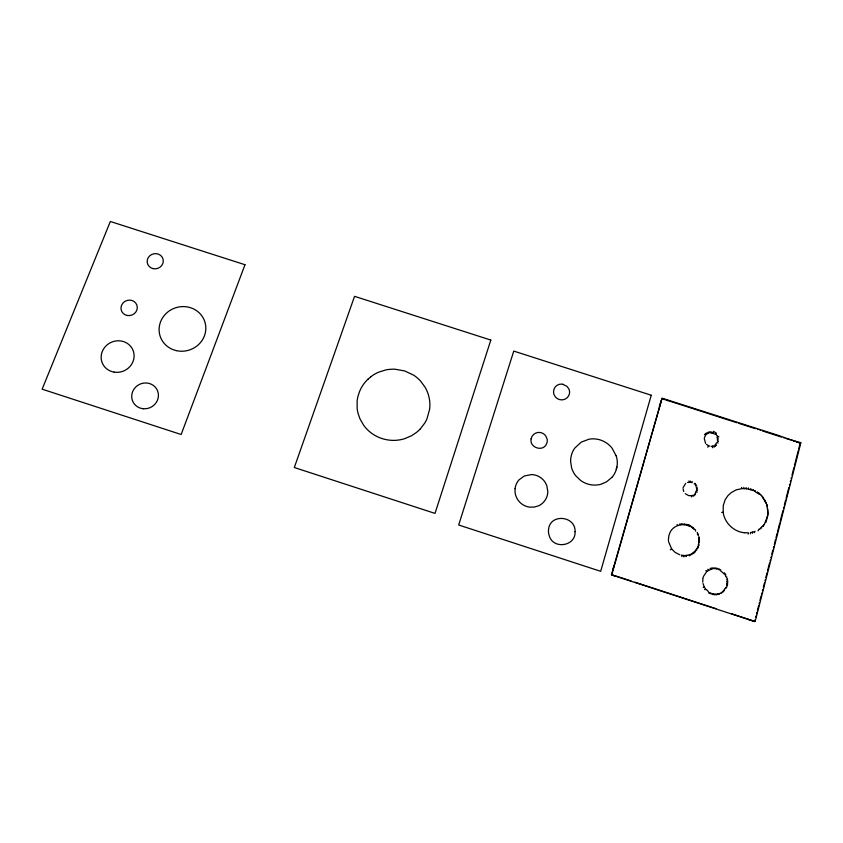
<?xml version="1.0" encoding="UTF-8"?>
<svg xmlns="http://www.w3.org/2000/svg" width="843" height="843" viewBox="0 0 843 843"><rect width="100%" height="100%" fill="white"/><g stroke="black" fill="none" stroke-linecap="round" stroke-linejoin="round"><path stroke-width="1.26" d="M766.803 504.599L768.026 513.44L766.382 520.784M764.527 523.882L767.783 515.79L767.773 508.919M698.636 543.398L698.794 540.015M697.488 490.637C696.265 490.573 696.223 488.034 697.551 488.972M758.026 530.795L758.826 529.351M689.237 555.832L689.985 554.515M691.576 496.938C690.491 495.663 694.084 494.293 693.104 496.443M754.348 532.66L755.033 531.28M760.987 495.01C759.659 493.914 754.042 491.89 753.041 489.446M765.592 522.534L765.655 521.965M718.499 439.909L717.414 440.067M704.253 438.392L705.591 443.45M726.835 587.181L727.077 582.555L727.867 582.787M694.643 528.993L694.453 529.678L690.164 525.611M726.961 583.82L727.72 584.167M721.45 593.198L723.463 590.774M698.794 542.081L699.479 542.281M702.841 579.015L702.799 582.228M719.269 569.994L719.395 568.92M683.104 487.612L685.665 483.376M752.367 533.334L752.514 532.175L754.264 531.617M755.075 491.49L755.244 490.552M692.251 481.574L692.04 482.702L691.112 482.407M686.381 556.528L686.602 555.389L689.332 554.768M750.281 533.809L750.512 532.597L752.546 532.165M696.624 490.268L695.085 493.682L695.528 494.715M702.925 578.372L703.199 577.139M698.447 544.336L698.31 544.968M684.916 556.696L685.18 555.516L686.687 555.368M699.047 544.884L698.626 543.493M748.089 534.093L748.447 532.829L744.38 532.744M616.254 469.277L616.813 466.98M692.029 527.518L691.555 526.432M696.329 491.532L697.077 492.207M799.923 442.438L800.85 442.754L800.597 443.755M800.028 443.766L799.796 444.704M800.323 444.872L755.686 619.479M755.022 619.784L754.58 621.512L611.428 574.821L662.082 398.181L778.194 435.346L799.933 442.986M755.728 617.023L756.013 615.917M756.571 613.704L756.93 612.324M757.425 610.395L758.626 605.706M759.111 603.778L759.469 602.408M759.954 600.479L761.092 596.022M761.64 593.894L761.851 593.072M762.483 590.606L762.694 589.784M763.326 587.329L764.443 582.956M765.001 580.774L765.275 579.678M765.834 577.497L767.014 572.871M767.573 570.7L769.533 563.04M770.07 560.932L770.281 560.121M770.902 557.687L771.113 556.875M771.798 554.178L772.831 550.131M773.452 547.708L773.726 546.622M774.285 544.473L775.444 539.899M775.992 537.76L777.162 533.197M777.646 531.322L779.764 523.039M780.165 521.438L782.957 510.531M783.568 508.139L783.842 507.075M784.38 504.957L785.602 500.194M786.076 498.339L788.795 487.686M789.448 485.157L789.649 484.367M790.323 481.732L790.523 480.953M791.134 478.592L791.398 477.538M791.999 475.178L794.011 467.328M794.538 465.241L798.268 450.668M798.732 448.855L800.091 443.544M755.36 620.743L754.58 621.512A2.792 0.832 -73.6 0 1 754.77 620.88L754.738 620.859M720.628 569.594L720.365 570.595L724.474 574.209M704.442 437.506L705.77 434.935L704.485 434.335M663.409 399.129L661.555 398.929M661.713 399.508L612.102 573.64M612.777 570.11L613.936 566.022M659.3 406.842L660.396 402.996M660.691 401.974L660.975 400.952M757.077 492.681L757.435 491.954M726.698 585.126L727.425 585.506M683.378 556.728L683.736 555.526L684.706 555.526M698.215 545.273L698.91 545.474M719.132 594.199L721.597 592.323M703.389 576.549L706.898 571.269L712.04 568.846L711.355 567.94M698.162 547.529L698.404 546.949M681.808 556.591L682.282 555.379L683.778 555.526M697.677 548.561L697.835 546.475L698.373 547.044M693.283 528.529L693.547 527.929M758.921 494.051L759.237 493.366M765.96 521.722L765.655 522.397M716.339 594.736L718.257 593.809M707.762 447.243L708.584 445.768L709.922 446.179M697.193 547.982L696.128 549.71M715.812 434.282L708.373 432.143M716.592 594.715L717.087 594.052M724.021 573.577L724.516 572.829M723.378 590.88L723.884 590.174M725.254 588.256L725.897 587.339L726.434 588.024M723.431 591.828L725.001 588.614M694.221 484.072L694.822 483.26M716.508 445.504C714.706 445.009 717.003 440.973 718.025 443.06M695.823 550.131L695.37 551.775M764.243 524.789L764.306 524.198M763.379 525.948L763.031 526.411L764.158 524.388M762.546 496.78L762.357 497.402M715.149 594.779L716.086 594.146M695.665 531.174L695.349 529.794M420.372 428.813L424.651 423.218A36.038 35.164 0.9 0 0 426.99 418.76L429.582 409.403A36.007 35.164 -0.5 0 0 429.877 404.271A36.112 35.269 1 0 0 429.382 398.981L428.581 395.451A36.555 35.669 4.4 0 0 424.956 387.021L420.604 381.11A35.933 35.174 0.3 0 0 418.023 378.56A37.176 36.186 5.7 0 0 413.839 375.272L404.766 370.962L394.872 369.192A37.187 36.08 2.4 0 0 391.321 369.266A35.933 35.227 4.1 0 0 385.904 369.898L378.813 372.111A36.555 35.691 2.9 0 0 370.804 376.779M695.454 550.627L693.273 552.713L693.41 553.577M715.675 594.167L712.735 594.515M611.765 477.454L606.623 481.785L600.901 484.272A23.657 22.793 39.6 0 1 580.743 480.563L575.632 475.642A23.878 23.003 39.4 0 1 571.638 467.97L570.606 461.406A23.699 22.824 39 0 1 574.705 448.17L581.28 442.09L589.067 439.182A23.625 22.793 40.2 0 1 612.092 448.191L616.107 455.8M715.633 444.345L714.864 445.083L715.454 446.484M760.323 528.276L763.052 525.779M761.482 527.328L761.492 528.076M706.202 434.503L706.666 434.061L705.57 433.397M712.398 594.452L712.988 593.894M368.033 379.16L370.815 376.779M711.06 594.083L711.724 593.535L711.06 593.272M765.813 502.67L763.558 498.951L764.137 499.067M695.844 484.388L695.475 485.579M694.116 552.987L693.568 553.451M709.764 593.577L710.449 593.019L709.89 592.724M716.371 435.736L716.982 435.662M725.981 574.915L725.296 575.4L725.897 576.665M707.119 433.745L709.058 432.775M759.775 528.719L759.817 529.552M692.862 552.976L692.324 553.335M670.29 549.836L671.629 548.962L675.159 552.428L679.848 554.789M704.632 589.626C706.371 588.214 709.406 592.576 708.752 593.05M697.677 533.282L697.33 534.051M719.385 593.44L718.373 593.767M800.85 442.754L786.15 438.56M690.68 555.231C689.806 554.346 692.725 552.702 692.082 554.483M765.76 502.554L765.233 501.058M695.833 486.126L696.697 485.747M681.26 524.662C672.071 526.338 668.32 532.449 668.425 540.869M703.167 587.529L704.305 587.076L705.623 589.099M726.318 577.571L726.951 577.012M697.73 534.968L698.341 534.757A26.955 9.347 72.7 0 1 698.531 535.094M717.656 436.758L717.108 437.485M687.561 482.47L690.733 482.301L690.649 481.068M691.65 495.652L688.636 495.61L685.243 493.692M718.647 594.326L717.846 594.526M712.63 447.717C711.092 446.063 715.117 444.725 714.147 447.243M727.488 578.635C726.255 578.203 726.761 580.711 727.751 580.005M721.703 512.512L723.168 512.249L723.241 505.568L725.17 499.688L727.962 495.6L731.271 492.586L736.224 489.878L742.072 488.582L747.73 488.898L753.073 490.521M712.535 446.147L711.555 446.274M681.429 524.641L686.234 524.926L690.659 526.643M696.339 487.423L697.277 487.307M712.641 568.793L713.241 568.751L712.693 567.76M698.468 537.518L699.269 538.129M717.224 437.886L718.236 438.286M714.453 594.736L713.852 594.694M766.034 503.166L766.761 504.472M711.882 432.67L710.723 432.037M744.285 532.734C733.558 531.701 724.432 522.586 723.168 512.249M698.668 538.698L699.427 539.162M682.303 555.379L681.386 555.2M727.066 581.122L727.878 581.396M714.063 594.073L713.073 593.904M698.836 540.521L699.532 540.7M711.661 432.132L712.746 432.47M562.913 384.292L567.012 386.41L568.804 388.855A8.145 7.819 30 0 1 569.468 393.597C568.719 397.801 564.304 400.657 560.163 399.719A8.188 7.872 29 0 1 555.063 396.473C552.081 392.712 553.651 386.6 558.098 384.777A8.103 7.798 29.3 0 1 562.913 384.292M667.256 400.372L668.088 400.636M796.603 441.911L797.436 442.185M793.685 440.973L794.728 441.31M798.69 442.586L799.659 442.902M661.65 398.57L737.024 422.775M738.837 423.365L755.339 428.655M757.414 429.329L758.047 429.53M759.912 430.13L760.544 430.33M762.42 430.931L781.587 437.096M783.674 437.759L784.296 437.96M611.702 574.915L612.766 575.263M613.535 575.263L612.756 575.01M614.399 575.548L630.996 580.922M614.695 575.885L613.188 575.4M634.874 582.176L715.897 608.646M731.893 613.852L754.106 621.112M748.099 619.405L750.249 620.1M751.545 620.522L752.62 620.88M753.052 621.017L755.17 621.46M662.735 398.918L662.609 398.865A2.497 0.685 15.1 0 1 661.713 398.497M688.32 524.767L689.11 525.084M717.309 441.037L718.436 441.532M708.541 445.747L706.466 444.398M705.802 570.627L706.898 571.269M713.378 433.133L713.241 432.628M706.866 432.638L707.783 433.313M758.394 492.691L759.111 493.26M767.383 506.58L766.603 504.483M692.788 527.318L693.378 527.792M707.772 569.267L708.689 569.994M759.459 493.566L760.007 494.072M710.08 568.277L710.87 569.099M761.176 495.231L761.672 495.779M761.967 496.106L762.451 496.664M710.006 431.964L710.491 432.564M677.045 524.494L677.846 525.495M671.66 548.993L668.52 541.512M763.558 498.951L762.715 497.865M762.63 496.896L763.315 497.823M679.89 523.788L680.501 524.767M704.305 587.076L703.03 583.567M697.172 532.376L697.582 533.092M764.39 499.53L765.086 500.805M681.355 523.629L681.85 524.588M741.492 487.412L742.072 488.582M696.455 549.278L696.813 549.994M698.015 534.019L698.341 534.757M714.053 567.718L714.506 568.772M682.872 523.619L683.262 524.557M683.736 491.532L683.041 488.687M765.981 502.449L766.224 503.081M743.758 487.349L744.19 488.519M684.442 523.756L684.737 524.662M688.984 480.91L689.384 482.175M715.422 567.803C714.864 569.057 718.036 569.879 716.782 568.045M698.889 536.569L699.195 537.665M694.126 494.556L694.432 495.673M746.087 487.517L746.382 488.677M694.463 551.701L694.664 552.523M686.033 524.04L686.234 524.926M696.402 487.686L696.634 488.782M748.426 487.918L748.595 489.066M687.625 524.504L687.73 525.337M717.361 438.687L717.446 439.656M698.731 539.109L698.773 539.699M718.12 568.414L718.183 569.541M750.765 488.561L750.807 489.657M689.205 525.126L689.216 525.916M727.077 581.312L727.087 581.912M368.022 379.15A36.112 35.311 5.3 0 0 364.418 383.112A36.017 35.195 4.8 0 0 361.563 387.411A36.038 35.216 5.5 0 0 359.424 391.847L357.969 396.4A35.975 35.143 5.5 0 0 357.126 401.342L357.158 408.339A36.007 35.143 6.5 0 0 358.159 413.671L359.993 418.897L363.712 425.325A36.565 35.712 2.9 0 0 367.306 429.54C375.493 437.875 387.791 441.785 399.297 439.93A36.565 35.743 3.5 0 0 404.756 438.655L411.658 435.652L416.326 432.533A36.007 35.121 1.7 0 0 420.383 428.824M616.201 455.747A23.699 22.824 39 0 1 611.902 477.454M695.58 493.492A12.993 5.975 -65.9 0 1 695.391 493.777M694.917 483.587A11.834 6.101 49.9 0 1 695.717 484.493M704.98 434.556A12.266 7.471 -24.5 0 1 705.612 434.008M708.826 432.364A14.415 5.016 0.7 0 1 709.5 432.29M713.452 431.342A16.27 4.658 34.7 0 1 716.287 433.112M715.992 433.945A13.383 3.541 48.4 0 1 716.35 434.324M717.741 436.052A12.213 5.142 57.1 0 1 718.067 436.611M718.605 436.432A10.759 5.669 65.4 0 1 718.794 436.885M725.212 573.683A15.585 6.86 57.5 0 1 725.486 574.072M575.074 531.67C575.917 546.412 552.766 549.889 549.12 535.305A13.435 13.056 49.4 0 1 548.508 529.889C549.552 513.271 575.716 515.495 575.074 531.67M515.073 488.698L515.02 491.785A16.776 16.375 40.5 0 0 516.58 497.623L517.349 499.045A16.47 16.049 41.1 0 0 520.563 502.944A16.481 16.049 40.6 0 0 524.862 505.758A16.502 16.08 40.4 0 0 529.625 507.128L534.209 507.086L538.551 505.8A16.607 16.196 40.9 0 0 542.607 503.123L543.777 501.933A16.523 16.122 39.5 0 0 547.054 496.179A16.512 16.112 39.5 0 0 547.802 491.458L546.78 485.589L545.379 482.702A16.723 16.302 41 0 0 542.175 478.835L540.837 477.77A16.502 16.112 40.9 0 0 536.327 475.441A16.502 16.112 41.4 0 0 531.596 474.556L524.272 476L519.046 479.815A16.512 16.101 42 0 0 515.073 488.698M531.122 438.781C529.098 447.707 543.398 452.428 546.675 443.576A8.167 7.924 32 0 0 547.023 438.739L545.674 435.842A8.261 8.008 32.8 0 0 540.542 432.564C536.348 431.605 531.901 434.545 531.122 438.781M651.26 395.241L600.68 571.322L458.676 524.999L513.766 351.088L651.26 395.241M490.826 340.077L435.009 513.398L294.312 467.517L354.555 296.336L490.826 340.077M244.986 264.734L181.14 434.503L42.15 389.171L110.338 221.488L244.986 264.734M143.542 408.75A13.477 12.771 -25.1 0 0 157.325 390.267A13.477 12.771 -25.1 0 0 134.343 388.623A13.477 12.771 -25.1 0 0 143.542 408.75M127.451 315.514A8.209 7.692 -19.3 0 0 136.893 305.166A8.209 7.692 -19.3 0 0 123.067 302.932A8.209 7.692 -19.3 0 0 127.451 315.514M176.198 350.604A23.478 22.203 -17.8 0 0 205.091 322.648A23.478 22.203 -17.8 0 0 166.113 313.48A23.478 22.203 -17.8 0 0 176.198 350.604M114.195 372.142A16.628 15.627 -23.2 0 0 133.299 351.025A16.628 15.627 -23.2 0 0 105.386 346.536A16.628 15.627 -23.2 0 0 114.195 372.142M153.026 268.622A8.103 7.576 -15.3 0 0 163.036 259.096A8.103 7.576 -15.3 0 0 149.58 255.966A8.103 7.576 -15.3 0 0 153.026 268.622"/></g></svg>
